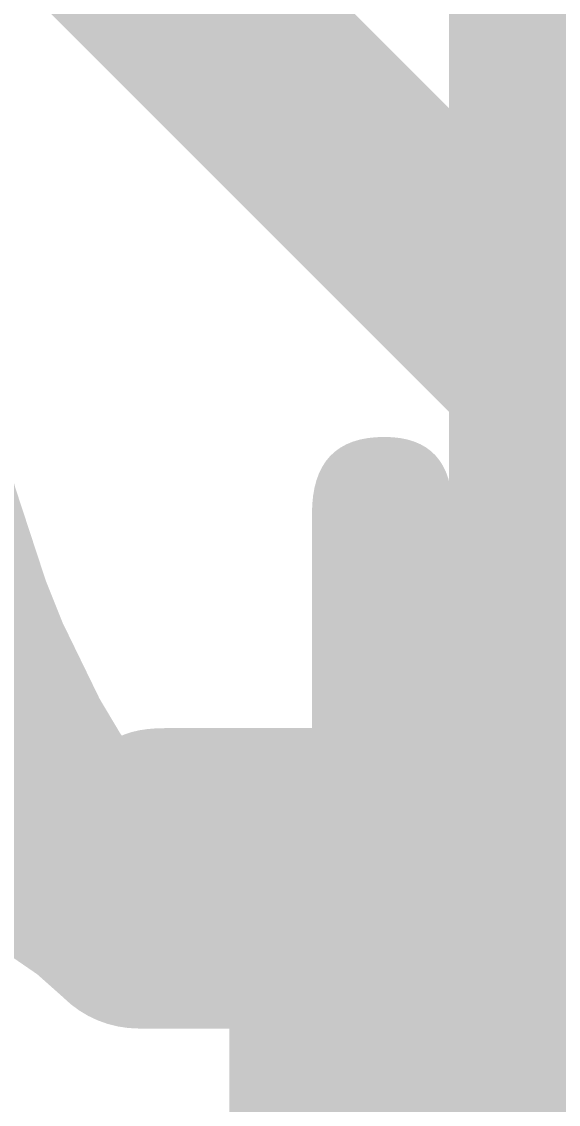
# Model space of a CAD drawing. Header units: inches. Extents: x -0.1 to 94.8, y -0.8 to 67.1.
# Drawn here: x 45.48 to 45.855, y 49.482 to 50.238 of the extents above; entities that cross this region are included whole.
import ezdxf

# ---------------------------------------------------------------- set-up
doc = ezdxf.new("R2010")
doc.units = ezdxf.units.IN
for name, color, linetype in [('Assembly Notes', 56, 'Continuous'), ('Board Layer Stack Bottom Solder', 6, 'Continuous'), ('Bottom Layer', 5, 'Continuous'), ('Layer 2', 16, 'Continuous'), ('Mechanical 13', 56, 'Continuous'), ('Top Layer', 1, 'Continuous'), ('Top Paste', 8, 'Continuous'), ('Top Solder', 216, 'Continuous')]:
    doc.layers.add(name, color=color, linetype=linetype)
doc.styles.add('GOST type B', font='', dxfattribs={"height": 0.2})
doc.styles.get('GOST type B').set_extended_font_data('GOST type B')

# ---------------------------------------------------------------- blocks, each defined once
blk = doc.blocks.new('0402R_79')
at = {"layer": 'Assembly Notes', "style": 'GOST type B'}
blk.add_text('R24', height=1.000001, dxfattribs=at).set_placement((-1.075, 0.8))
blk = doc.blocks.new('0402R_82')
at = {"layer": 'Top Layer'}
blk.add_hatch(color=1, dxfattribs=at).paths.add_polyline_path([(-0.9145, -0.305), (-0.9145, 0.305), (-0.2795, 0.305), (-0.2795, -0.305)])
at = {"layer": 'Top Paste'}
blk.add_hatch(color=8, dxfattribs=at).paths.add_polyline_path([(-0.9145, -0.305), (-0.9145, 0.305), (-0.2795, 0.305), (-0.2795, -0.305)])
at = {"layer": 'Top Solder'}
blk.add_hatch(color=216, dxfattribs=at).paths.add_polyline_path([(-1.0161, -0.4066), (-1.0161, 0.4066), (-0.1779, 0.4066), (-0.1779, -0.4066)])
at = {"layer": 'Assembly Notes'}
for points in [[(-1, -0.4, 0.15, 0.15, 0), (-1, 0.4, 0.15, 0.15, 0)], [(1, -0.4, 0.15, 0.15, 0), (-1, -0.4, 0.15, 0.15, 0)]]:
    blk.add_lwpolyline(points, format="xyseb", dxfattribs=at)
blk.add_lwpolyline([(-1.0375, -0.4, 0.075, 0.075, 1), (-0.9625, -0.4, 0.075, 0.075, 1)], format="xyseb", close=True, dxfattribs=at)
blk.add_lwpolyline([(-1.0375, -0.4, 0.075, 0.075, 1), (-0.9625, -0.4, 0.075, 0.075, 1)], format="xyseb", close=True, dxfattribs=at)
blk = doc.blocks.new('LQFP128_14_14_____________B_103')
at = {"layer": 'Board Layer Stack Bottom Solder'}
for points in [[(6.8984, -0.3734), (9.1016, -0.3734), (9.1016, -0.8266), (6.8984, -0.8266)], [(6.8984, -0.7734), (9.1016, -0.7734), (9.1016, -1.2266), (6.8984, -1.2266)], [(6.8984, -1.1734), (9.1016, -1.1734), (9.1016, -1.6266), (6.8984, -1.6266)]]:
    blk.add_hatch(color=6, dxfattribs=at).paths.add_polyline_path(points)
at = {"layer": 'Mechanical 13'}
blk.add_lwpolyline([(7, -7, 0.12, 0.12, 0), (7, 7, 0.12, 0.12, 0)], format="xyseb", dxfattribs=at)

msp = doc.modelspace()

# ---------------------------------------------------------------- hatches: boundary and pattern name
at = {"layer": 'Bottom Layer'}
for points in [[(45.50874, 49.55697), (45.49081, 49.5729), (45.47164, 49.58606), (45.45124, 49.59646), (45.42961, 49.60409), (45.40674, 49.60896), (45.38264, 49.61105), (45.35731, 49.61038), (45.33074, 49.60695), (45.30293, 49.60074), (45.2739, 49.59177), (45.46595, 49.94814), (45.47547, 49.91272), (45.49679, 49.84781), (45.50858, 49.81831), (45.53442, 49.76522), (45.54847, 49.74163), (45.56327, 49.72001), (45.57883, 49.70037), (45.59515, 49.68269)], [(45.73305, 49.685), (45.88305, 49.73195), (45.88305, 49.48805), (45.73305, 49.535)]]:
    msp.add_hatch(color=5, dxfattribs=at).paths.add_polyline_path(points)

# ---------------------------------------------------------------- linework, layer by layer
for points in [[(45.29677, 49.875, 0.15, 0.15, 0), (45.56177, 49.61, 0.15, 0.15, 0)], [(45.56177, 49.61, 0.15, 0.15, 0), (46.88, 49.61, 0.15, 0.15, 0)]]:
    msp.add_lwpolyline(points, format="xyseb", dxfattribs=at)
msp.add_lwpolyline([(45.52427, 49.61, 0.075, 0.075, 1), (45.59927, 49.61, 0.075, 0.075, 1)], format="xyseb", close=True, dxfattribs=at)
msp.add_lwpolyline([(45.52427, 49.61, 0.075, 0.075, 1), (45.59927, 49.61, 0.075, 0.075, 1)], format="xyseb", close=True, dxfattribs=at)
at = {"layer": 'Layer 2'}
msp.add_lwpolyline([(45.225, 50.625, 0.15, 0.15, 0), (49.85, 46, 0.15, 0.15, 0)], format="xyseb", dxfattribs=at)

# ---------------------------------------------------------------- block references
msp.add_blockref('LQFP128_14_14_____________B_103', (38.88, 51.01))
for name, p, rotation in [('0402R_79', (46.575, 50.75), 180), ('0402R_82', (46.1, 48.65), 270)]:
    msp.add_blockref(name, p, dxfattribs=dict(rotation=rotation))

doc.saveas('drawing.dxf')
